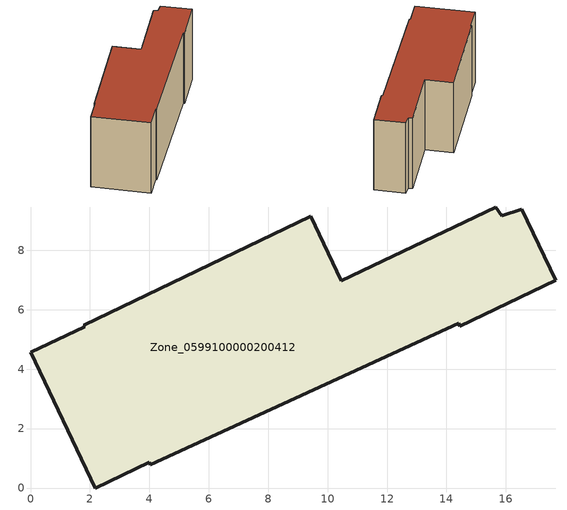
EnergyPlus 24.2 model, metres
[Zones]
Zone_0599100000200412
 floor ground (C_G): 4,0.87 2.17,0 0,4.56 1.82,5.43 1.8,5.48 9.43,9.15 10.46,6.98 15.66,9.46 15.87,9.16 16.54,9.39 17.69,7 14.45,5.45 14.41,5.54 4.04,0.78 z0
 wall outside (C_F): 2.17,0 4,0.87 4.04,0.78 14.41,5.54 14.45,5.45 17.69,7 16.54,9.39 15.87,9.16 15.66,9.46 10.46,6.98 9.43,9.15 1.8,5.48 1.82,5.43 0,4.56 2.17,0 z0:6.93
 roof outside (C_R): 4.04,0.78 14.41,5.54 14.45,5.45 17.69,7 16.54,9.39 15.87,9.16 15.66,9.46 10.46,6.98 9.43,9.15 1.8,5.48 1.82,5.43 0,4.56 2.17,0 4,0.87 z6.93
[BUILDING]
Pand.0599100000200412: North Axis=0; Terrain=City; Loads Convergence Tolerance Value=0.04; Temperature Convergence Tolerance Value=0.4; Solar Distribution=FullExterior; Maximum Number of Warmup Days=25; Minimum Number of Warmup Days=1
[Site:Location]
Rotterdam.The.Hague.AP_ZH_NLD Design_Conditions: Latitude=51.96; Longitude=4.45; Time Zone=1; Elevation=-4.5
[SITE:GROUNDTEMPERATURE:BUILDINGSURFACE]
18, 18, 18, 18, 18, 18, 18, 18, 18, 18, 18, 18
[MATERIAL] Thermal Absorptance=0.9; Solar Absorptance=0.7; Visible Absorptance=0.7
Name | Roughness | Thickness | Conductivity | Density | Specific Heat
G.TI.1975-1991 | MediumSmooth | 0.15 | 0.288461 | 540 | 1210
F.TI.1975-1991 | Rough | 0.3 | 0.230769 | 1920 | 840
R.TI.1975-1991 | MediumRough | 0.2 | 0.153846 | 1500 | 1000
[CONSTRUCTION]
C_G: G.TI.1975-1991
C_F: F.TI.1975-1991
C_R: R.TI.1975-1991
[ZONE]
Zone_0599100000200412: Type=1; Multiplier=1; Ceiling Height=Autocalculate; Volume=Autocalculate; Floor Area=autocalculate; Part of Total Floor Area=Yes
[ZONEINFILTRATION:DESIGNFLOWRATE]
Infil_Zone_0599100000200412: Zone or ZoneList or Space or SpaceList=Zone_0599100000200412; Schedule=AlwaysOn; Design Flow Rate Calculation Method=Flow/Area; Flow Rate per Floor Area=0.003; Constant Term Coefficient=1; Temperature Term Coefficient=0; Velocity Term Coefficient=0; Velocity Squared Term Coefficient=0
[HVACTEMPLATE:ZONE:IDEALLOADSAIRSYSTEM]
Zone_0599100000200412: Maximum Heating Supply Air Temperature=50; Minimum Cooling Supply Air Temperature=13; Maximum Heating Supply Air Humidity Ratio=0.0156; Minimum Cooling Supply Air Humidity Ratio=0.0077; Heating Limit=NoLimit; Cooling Limit=NoLimit; Dehumidification Control Type=ConstantSensibleHeatRatio; Cooling Sensible Heat Ratio=0.7; Dehumidification Setpoint=60; Humidification Control Type=None; Humidification Setpoint=30; Outdoor Air Method=None; Outdoor Air Flow Rate per Person=0.00944; Outdoor Air Flow Rate per Zone Floor Area=0; Outdoor Air Flow Rate per Zone=0; Demand Controlled Ventilation Type=None; Outdoor Air Economizer Type=NoEconomizer; Heat Recovery Type=None; Sensible Heat Recovery Effectiveness=0.7; Latent Heat Recovery Effectiveness=0.65
[ZONECONTROL:THERMOSTAT]
ThermostatControl_Zone_0599100000200412: Zone or ZoneList=Zone_0599100000200412; Control Type Schedule=DualSetpointControlType; Control 1=Thermostat_Zone_0599100000200412; Temperature Difference Between Cutout And Setpoint=0
[THERMOSTATSETPOINT:DUALSETPOINT]
Thermostat_Zone_0599100000200412: Heating Setpoint Temperature Schedule=HeatingSetpoint_Zone_0599100000200412; Cooling Setpoint Temperature Schedule=CoolingSetpoint_Zone_0599100000200412
[SCHEDULE:COMPACT]
HeatingSetpoint_Zone_0599100000200412: Through: 12/31, For: AllDays, Until: 24:00, 21
CoolingSetpoint_Zone_0599100000200412: Through: 12/31, For: AllDays, Until: 24:00, 24
DualSetpointControlType: Through: 12/31, For: AllDays, Until: 24:00, 4
AlwaysOn: Through: 12/31, For: AllDays, Until: 24:00, 1
